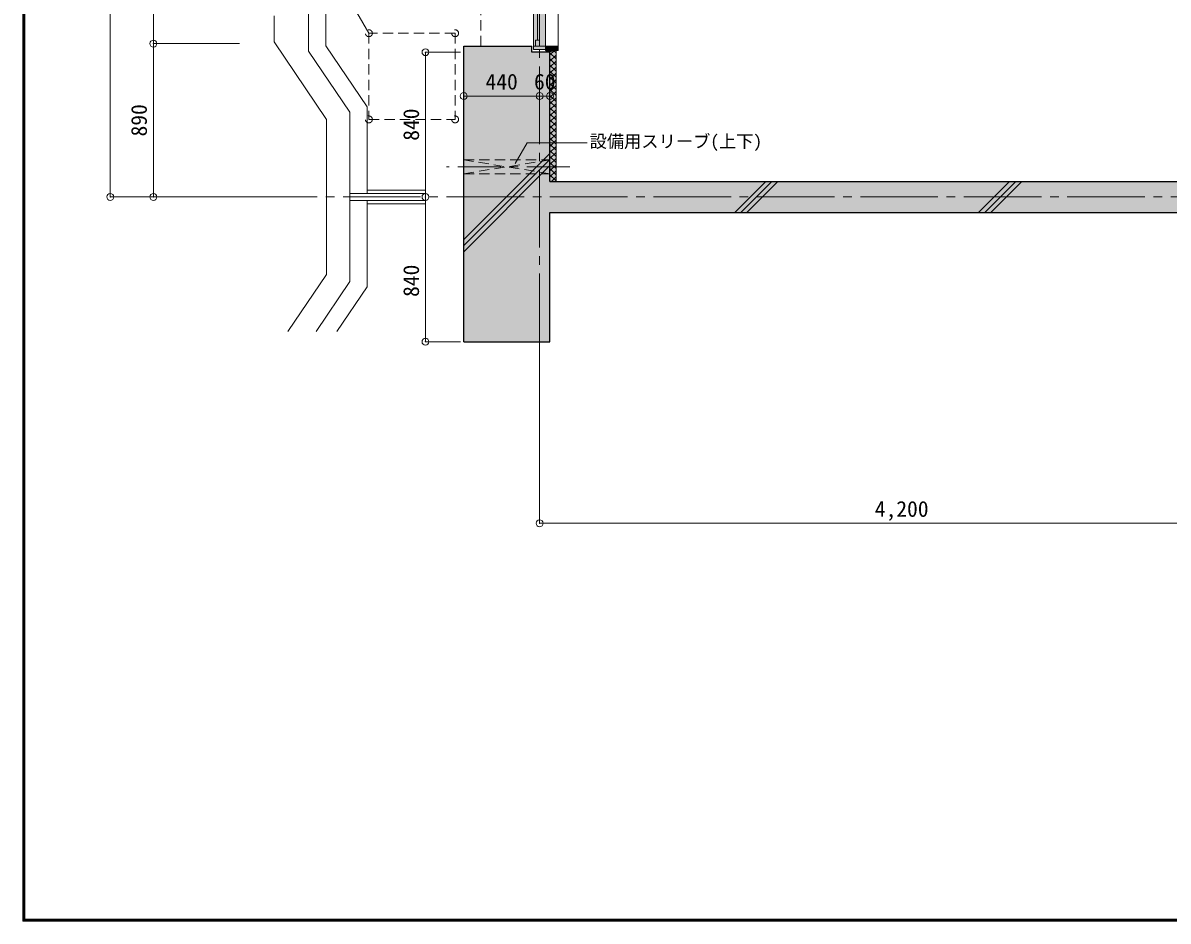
# Model space of a CAD drawing. Units: millimetres at full size, sheet at 1:50. Extents: x -9674 to 9699, y -6794 to 6791.
# Drawn here: x -9674 to -3033, y -6794 to -1582 of the extents above; entities that cross this region are included whole.
import ezdxf
from ezdxf.enums import TextEntityAlignment as Align

# ---------------------------------------------------------------- set-up
doc = ezdxf.new("R2010")
doc.units = ezdxf.units.MM
doc.header["$LTSCALE"] = 50
doc.header["$PDMODE"] = 32
doc.header["$PDSIZE"] = 40
for name, pattern in [('CHAIN1', [8, 5, -1, 1, -1]), ('CHAIN2', [12, 9, -1, 1, -1]), ('DASHED1', [1.8, 1.2, -0.6])]:
    doc.linetypes.add(name, pattern=pattern)
for name, color, linetype, lineweight in [('0-0_図面枠', 7, 'Continuous', 9), ('1-0_芯', 7, 'CHAIN2', 9), ('1-1_躯体', 2, 'Continuous', 25), ('1-3_建具', 3, 'Continuous', 18), ('1-6_ﾊﾞﾙｺﾆｰ・階段', 4, 'Continuous', 9), ('1-7_その他', 7, 'DASHED1', 9), ('1-8_ハッチ', 4, 'Continuous', 9), ('1-A_文字', 7, 'Continuous', 9), ('1-B_寸法', 7, 'Continuous', 9), ('1-C_梁', 7, 'DASHED1', 9)]:
    doc.layers.add(name, color=color, linetype=linetype, lineweight=lineweight)
for name, color, linetype in [('4-0', 1, 'Continuous'), ('4-1', 2, 'Continuous'), ('4-F', 4, 'Continuous')]:
    doc.layers.add(name, color=color, linetype=linetype)
doc.styles.add('ＭＳ ゴシック', font='')
doc.styles.get('ＭＳ ゴシック').set_extended_font_data('MS Gothic')

msp = doc.modelspace()

# ---------------------------------------------------------------- linework, layer by layer
at = {"layer": '0-0_図面枠'}
for p, q in [((-9673.92, 6791.43), (-9673.92, -6793.93)), ((-9672.16, 6789.66), (-9672.16, -6792.16)), ((-9670.4, 6787.9), (-9670.4, -6790.4)), ((-9668.64, -6788.64), (-9668.64, 6786.14)), ((-9666.87, 6784.38), (-9666.87, -6786.88)), ((-9665.11, 6782.61), (-9665.11, -6785.11)), ((-9663.35, 6780.85), (-9663.35, -6783.35)), ((-9673.92, -6793.93), (9698.92, -6793.93)), ((-9672.16, -6792.16), (9697.16, -6792.16)), ((-9670.4, -6790.4), (9695.4, -6790.4)), ((9693.64, -6788.64), (-9668.64, -6788.64)), ((-9666.87, -6786.88), (9691.87, -6786.88)), ((-9665.11, -6785.11), (9690.11, -6785.11)), ((-9663.35, -6783.35), (9688.35, -6783.35))]:
    msp.add_line(p, q, dxfattribs=at)
at = {"layer": '1-0_芯'}
for p, q in [((-6677.5, -3485.53), (-6677.5, 4587.68)), ((-8417.5, -2592.32), (8192.5, -2592.32))]:
    msp.add_line(p, q, dxfattribs=at)
at = {"layer": '1-1_躯体'}
for p, q in [((-7117.5, -3432.32), (-7117.5, -1717.32)), ((-7117.5, -1717.32), (-6722.5, -1717.32)), ((-6722.5, -1752.32), (-6722.5, -1717.32)), ((-6617.5, -1752.32), (-6722.5, -1752.32)), ((-6617.5, -2502.32), (-6617.5, -1752.32)), ((-6617.5, -3432.32), (-6617.5, -2682.32)), ((-6617.5, -2682.32), (5982.5, -2682.32)), ((-7117.5, -3432.32), (-6617.5, -3432.32))]:
    msp.add_line(p, q, dxfattribs=at)
msp.add_lwpolyline([(-6617.5, -2502.32), (5982.5, -2502.32), (5982.5, -1752.29)], dxfattribs=at)
at = {"layer": '1-3_建具', "color": 7, "lineweight": 9}
for p, q in [((-6570.5, -1717.32), (-6570.5, 2712.68)), ((-6712.5, -2.32), (-6712.5, -1702.32)), ((-6642.5, -2.32), (-6642.5, -1702.32)), ((-6712.5, -1737.32), (-6712.5, -1702.32)), ((-6642.5, -1717.32), (-6712.5, -1717.32)), ((-6642.5, -1702.32), (-6642.5, -1717.32)), ((-6712.5, -1737.32), (-6642.5, -1737.32))]:
    msp.add_line(p, q, dxfattribs=at)
at = {"layer": '1-3_建具'}
for p, q in [((-6689.5, -1682.32), (-6689.5, -869.82)), ((-6701.5, -1682.32), (-6677.5, -1682.32)), ((-6701.5, -1682.32), (-6701.5, -1717.32)), ((-6677.5, -1682.32), (-6677.5, -1717.32)), ((-6642.5, -1742.32), (-6642.5, -1717.32)), ((-6570.5, -1742.32), (-6642.5, -1742.32))]:
    msp.add_line(p, q, dxfattribs=at)
msp.add_lwpolyline([(-6570.5, -1742.32), (-6570.5, -1717.32), (-6642.5, -1717.32)], dxfattribs=at)
at = {"layer": '1-6_ﾊﾞﾙｺﾆｰ・階段', "color": 7}
for p, q in [((-8017.5, 1557.68), (-8017.5, -1746.78)), ((-8017.5, -1746.78), (-7777.5, -2100.88)), ((-7777.5, -2100.88), (-7777.5, -3083.75)), ((-7912.5, -2142.32), (-7912.5, -3042.32)), ((-7339.41, -2572.32), (-7777.5, -2572.32)), ((-7339.41, -2612.32), (-7777.5, -2612.32)), ((-8136.83, -3373.3), (-7912.5, -3042.32)), ((-7973.75, -3373.3), (-7777.5, -3083.75))]:
    msp.add_line(p, q, dxfattribs=at)
at = {"layer": '1-6_ﾊﾞﾙｺﾆｰ・階段'}
for p, q in [((-7917.5, -1716.08), (-7677.5, -2070.18)), ((-7677.5, -2572.32), (-7677.5, -2070.18)), ((-7339.41, -2552.32), (-7677.5, -2552.32)), ((-7677.5, -3114.45), (-7677.5, -2612.32)), ((-7339.41, -2632.32), (-7677.5, -2632.32)), ((-7852.94, -3373.3), (-7677.5, -3114.45))]:
    msp.add_line(p, q, dxfattribs=at)
msp.add_lwpolyline([(-7767.5, 3137.68), (-7917.5, 3137.68), (-7917.5, -1716.08)], dxfattribs=at)
at = {"layer": '1-6_ﾊﾞﾙｺﾆｰ・階段', "color": 7}
msp.add_lwpolyline([(-8217.5, -1542.32), (-8217.5, -1692.32), (-7912.5, -2142.32)], dxfattribs=at)
at = {"layer": '1-7_その他'}
for p, q in [((-7667.5, -1642.32), (-7667.5, -2142.32)), ((-7167.5, -1642.32), (-7667.5, -1642.32)), ((-7167.5, -1642.32), (-7167.5, -2142.32)), ((-7667.5, -2142.32), (-7167.5, -2142.32)), ((-7117.5, -2377.32), (-6617.5, -2377.32)), ((-7117.5, -2457.32), (-6617.5, -2377.32)), ((-6617.5, -2457.32), (-7117.5, -2377.32)), ((-7117.5, -2457.32), (-6617.5, -2457.32))]:
    msp.add_line(p, q, dxfattribs=at)
at = {"layer": '1-7_その他', "linetype": 'CHAIN1'}
msp.add_line((-6502.5, -2417.32), (-7217.5, -2417.32), dxfattribs=at)
at = {"layer": '1-7_その他'}
for centre in [(-7667.5, -1642.32), (-7167.5, -1642.32), (-7667.5, -2142.32), (-7167.5, -2142.32)]:
    msp.add_circle(centre, 20, dxfattribs=at)
at = {"layer": '1-8_ハッチ'}
for p, q in [((-6617.5, -1742.54), (-6617.27, -1742.32)), ((-6617.5, -1768.4), (-6591.42, -1742.32)), ((-6617.5, -1756.3), (-6582.5, -1791.3)), ((-6617.5, -1803.75), (-6582.5, -1768.75)), ((-6617.5, -1791.65), (-6582.5, -1826.65)), ((-6596.13, -1742.32), (-6582.5, -1755.94)), ((-6582.5, -2502.32), (-6582.5, -1742.32)), ((-6617.5, -1839.11), (-6582.5, -1804.11)), ((-6617.5, -1827.01), (-6582.5, -1862.01)), ((-6617.5, -1874.47), (-6582.5, -1839.47)), ((-6617.5, -1862.36), (-6582.5, -1897.36)), ((-6617.5, -1909.82), (-6582.5, -1874.82)), ((-6617.5, -1897.72), (-6582.5, -1932.72)), ((-6617.5, -1945.18), (-6582.5, -1910.18)), ((-6617.5, -1933.07), (-6582.5, -1968.07)), ((-6617.5, -1980.53), (-6582.5, -1945.53)), ((-6617.5, -1968.43), (-6582.5, -2003.43)), ((-6617.5, -2015.89), (-6582.5, -1980.89)), ((-6617.5, -2003.78), (-6582.5, -2038.78)), ((-6617.5, -2051.24), (-6582.5, -2016.24)), ((-6617.5, -2039.14), (-6582.5, -2074.14)), ((-6617.5, -2086.6), (-6582.5, -2051.6)), ((-6617.5, -2074.49), (-6582.5, -2109.49)), ((-6617.5, -2121.95), (-6582.5, -2086.95)), ((-6617.5, -2109.85), (-6582.5, -2144.85)), ((-6617.5, -2157.31), (-6582.5, -2122.31)), ((-6617.5, -2145.2), (-6582.5, -2180.2)), ((-6617.5, -2192.66), (-6582.5, -2157.66)), ((-6617.5, -2180.56), (-6582.5, -2215.56)), ((-6617.5, -2228.02), (-6582.5, -2193.02)), ((-6617.5, -2215.92), (-6582.5, -2250.92)), ((-6617.5, -2263.37), (-6582.5, -2228.37)), ((-6617.5, -2251.27), (-6582.5, -2286.27)), ((-6617.5, -2298.73), (-6582.5, -2263.73)), ((-6617.5, -2286.63), (-6582.5, -2321.63)), ((-6617.5, -2334.08), (-6582.5, -2299.08)), ((-6617.5, -2321.98), (-6582.5, -2356.98)), ((-7117.5, -2839.5), (-6617.5, -2339.5)), ((-7117.5, -2874.86), (-6617.5, -2374.86)), ((-6617.5, -2369.44), (-6582.5, -2334.44)), ((-6617.5, -2357.34), (-6582.5, -2392.34)), ((-6617.5, -2404.8), (-6582.5, -2369.8)), ((-7117.5, -2910.21), (-6617.5, -2410.21)), ((-6617.5, -2392.69), (-6582.5, -2427.69)), ((-6617.5, -2440.15), (-6582.5, -2405.15)), ((-6617.5, -2428.05), (-6582.5, -2463.05)), ((-6617.5, -2475.51), (-6582.5, -2440.51)), ((-6617.5, -2463.4), (-6582.5, -2498.4)), ((-6617.5, -2498.76), (-6613.94, -2502.32)), ((-6608.95, -2502.32), (-6582.5, -2475.86)), ((-5546.1, -2682.32), (-5366.1, -2502.32)), ((-5510.74, -2682.32), (-5330.74, -2502.32)), ((-5475.39, -2682.32), (-5295.39, -2502.32)), ((-4131.88, -2682.32), (-3951.88, -2502.32)), ((-4096.53, -2682.32), (-3916.53, -2502.32)), ((-4061.17, -2682.32), (-3881.17, -2502.32))]:
    msp.add_line(p, q, dxfattribs=at)
at = {"layer": '1-A_文字'}
msp.add_line((-7667.5, -1642.32), (-7836.84, -1349.02), dxfattribs=at)
msp.add_lwpolyline([(-6818.5, -2397.81), (-6749.36, -2278.06), (-6401.53, -2278.06)], dxfattribs=at)
at = {"layer": '1-B_寸法'}
for p, q in [((-9167.5, -2592.32), (-9167.5, 207.68)), ((-8917.5, -1702.32), (-8917.5, -2.32)), ((-8917.5, -1702.32), (-8417.5, -1702.32)), ((-8917.5, -2592.32), (-8917.5, -1702.32)), ((-7339.41, -1752.32), (-7339.41, -2592.32)), ((-7339.41, -1752.32), (-7136.65, -1752.32)), ((-6677.5, -2006.57), (-7117.5, -2006.57)), ((-6617.5, -2006.57), (-6677.5, -2006.57)), ((-9167.5, -2592.32), (-8417.5, -2592.32)), ((-7339.41, -3432.32), (-7339.41, -2592.32)), ((-7339.41, -3432.32), (-7136.65, -3432.32)), ((-6677.5, -4485.53), (-6677.5, -3485.53)), ((-6677.5, -4485.53), (-2477.5, -4485.53))]:
    msp.add_line(p, q, dxfattribs=at)
at = {"layer": '1-B_寸法', "color": 3}
for p in [(-8917.5, -1702.32), (-7339.41, -1752.32), (-7117.5, -2006.57), (-6677.5, -2006.57), (-6617.5, -2006.57), (-9167.5, -2592.32), (-8917.5, -2592.32), (-7339.41, -2592.32), (-7339.41, -3432.32), (-6677.5, -4485.53)]:
    msp.add_point(p, dxfattribs=at)
at = {"layer": '1-C_梁'}
msp.add_line((-7017.5, -1717.32), (-7017.5, 2712.68), dxfattribs=at)
at = {"layer": '4-0'}
for points in [[(-7117.5, -1717.32), (-6722.5, -1717.32), (-6722.5, -1752.32)], [(-6722.5, -1752.32), (-7117.5, -3432.32), (-7117.5, -1717.32)], [(-6722.5, -1752.32), (-6617.5, -3432.32), (-7117.5, -3432.32)], [(-6722.5, -1752.32), (-6617.5, -1752.32), (-6617.5, -3432.32)], [(-6617.5, -2682.32), (-6617.5, -2502.32), (5982.5, -2682.32), (5982.5, -2502.32)]]:
    msp.add_solid(points, dxfattribs=at)
at = {"layer": '4-1'}
msp.add_solid([(-6712.5, -1737.32), (-6642.5, -1737.32), (-6712.5, 2732.68), (-6642.5, 2732.68)], dxfattribs=at)
at = {"layer": '4-F'}
for points in [[(-6642.5, -1752.16), (-6642.5, -1717.32), (-6570.5, -1717.32)], [(-6617.5, -1752.32), (-6642.5, -1752.16), (-6570.5, -1717.32)], [(-6617.5, -1752.32), (-6570.5, -1717.32), (-6582.5, -1742.32)], [(-6570.5, -1717.32), (-6570.5, -1742.32), (-6582.5, -1742.32)], [(-6617.5, -1752.32), (-6582.5, -1742.32), (-6582.5, -2502.32)], [(-6582.5, -2502.32), (-6617.5, -2502.32), (-6617.5, -1752.32)]]:
    msp.add_solid(points, dxfattribs=at)

# ---------------------------------------------------------------- texts
at = {"layer": '1-A_文字', "style": 'ＭＳ ゴシック'}
msp.add_text('設備用スリーブ(上下)', height=73.31, dxfattribs=at).set_placement((-6387.42, -2328), align=Align.BOTTOM_LEFT)
at = {"layer": '1-B_寸法', "style": 'ＭＳ ゴシック'}
for s, p in [('440', (-6991.25, -1996.57)), ('60', (-6710, -1996.57)), ('4,200', (-4733.75, -4475.53))]:
    msp.add_text(s, height=91.64, dxfattribs=at).set_placement(p, align=Align.BOTTOM_LEFT)
for s, p in [('890', (-8927.5, -2241.07)), ('840', (-7349.41, -2266.07)), ('840', (-7349.41, -3172.2))]:
    msp.add_text(s, height=91.64, rotation=90, dxfattribs=at).set_placement(p, align=Align.BOTTOM_LEFT)

doc.saveas('drawing.dxf')
